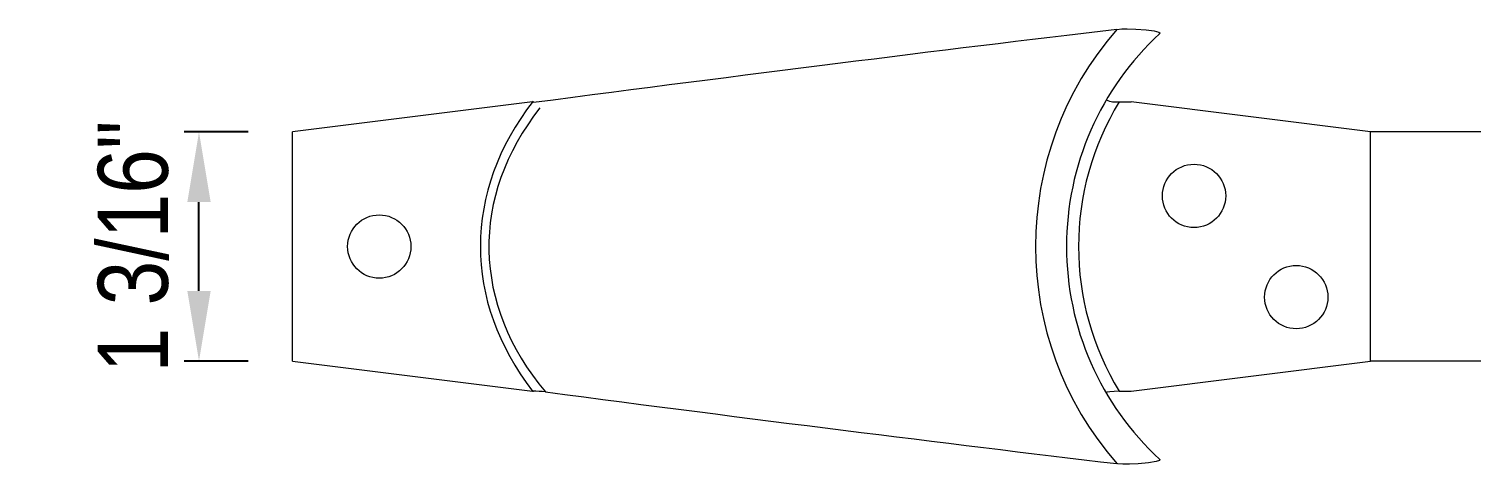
# Model space of a CAD drawing. Extents: x 0 to 216, y -5 to 280.
# Drawn here: x 82.23 to 131.22, y 164.15 to 178.93 of the extents above; entities that cross this region are included whole.
import ezdxf

# ---------------------------------------------------------------- set-up
doc = ezdxf.new("R2010")
doc.units = 0
doc.header["$LTSCALE"] = 10
doc.header["$MEASUREMENT"] = 0
doc.header["$PDMODE"] = 35
doc.layers.get('Defpoints').update_dxf_attribs({"linetype": 'CONTINUOUS'})
for name, color, linetype, lineweight in [('CADdetails-1-ANNO', 41, 'CONTINUOUS', 5), ('CADdetails-3-FINE', 11, 'CONTINUOUS', 5), ('CADdetails-4-LIGHT', 3, 'CONTINUOUS', 9)]:
    doc.layers.add(name, color=color, linetype=linetype, lineweight=lineweight)
doc.styles.add('CADdetails-DIMENSIONS', font='ARIALN.TTF', dxfattribs={"height": 2.38})
doc.dimstyles.new('CADdetails-DIM', dxfattribs={"dimtxt": 2.38, "dimasz": 2.38, "dimexe": 0.5, "dimexo": 1.5, "dimgap": 1, "dimtad": 1, "dimzin": 0, "dimdsep": 46, "dimtxsty": 'CADdetails-DIMENSIONS', "dimcen": 1, "dimclrd": 256, "dimclre": 256, "dimclrt": 256, "dimadec": 0, "dimazin": 0, "dimtfac": 1, "dimtofl": 0, "dimtmove": 0, "dimatfit": 3, "dimfxl": 1, "dimtolj": 1, "dimtzin": 0, "dimarcsym": 0})

# ---------------------------------------------------------------- blocks, each defined once
blk = doc.blocks.new('*D8')
at = {"layer": 'CADdetails-1-ANNO', "lineweight": -2, "transparency": 16777216}
for p, q in [((89.687, 175.432), (87.512, 175.432)), ((88.012, 170.031), (88.012, 173.052)), ((89.687, 167.651), (87.512, 167.651))]:
    blk.add_line(p, q, dxfattribs=at)
at = {"layer": 'CADdetails-1-ANNO', "transparency": 16777216}
for points in [[(87.616, 173.052), (88.409, 173.052), (88.012, 175.432)], [(87.616, 170.031), (88.409, 170.031), (88.012, 167.651)]]:
    blk.add_solid(points, dxfattribs=at)
at = {"layer": 'Defpoints', "color": 0, "transparency": 16777216}
for p in [(88.012, 175.432), (91.187, 175.432), (91.187, 167.651)]:
    blk.add_point(p, dxfattribs=at)
at = {"layer": 'CADdetails-1-ANNO', "transparency": 16777216, "insert": (85.782, 171.541), "char_height": 2.38, "attachment_point": 5, "rotation": 90, "style": 'CADdetails-DIMENSIONS'}
blk.add_mtext('\\A1;1 3/16"', dxfattribs=at)

msp = doc.modelspace()

# ---------------------------------------------------------------- linework, layer by layer
at = {"layer": 'CADdetails-3-FINE'}
for centre in [(121.811, 173.26), (94.136, 171.541), (125.283, 169.823)]:
    msp.add_circle(centre, 1.075, dxfattribs=at)
at = {"layer": 'CADdetails-4-LIGHT'}
for p, q in [((99.344, 176.452), (91.187, 175.432)), ((119.271, 176.456), (119.675, 176.456)), ((127.8, 175.432), (119.675, 176.456)), ((91.187, 167.651), (91.187, 175.432)), ((127.8, 167.651), (127.8, 175.432)), ((196.027, 175.432), (127.8, 175.432)), ((91.187, 167.651), (99.344, 166.631)), ((119.675, 166.627), (127.8, 167.651)), ((196.027, 167.651), (127.8, 167.651)), ((99.344, 166.631), (99.378, 166.627)), ((99.378, 166.627), (99.347, 166.627)), ((119.271, 166.627), (119.675, 166.627))]:
    msp.add_line(p, q, dxfattribs=at)
at = {"layer": 'CADdetails-4-LIGHT', "flags": 128}
for points in [[(119.19, 178.913), (119.358, 178.926), (119.545, 178.931), (119.835, 178.925), (120.181, 178.9), (120.461, 178.86), (120.616, 178.818), (120.656, 178.786), (120.65, 178.772)], [(119.271, 166.627), (119.102, 166.623), (118.952, 166.61), (118.863, 166.593), (118.83, 166.576), (118.83, 166.567)], [(120.65, 164.31), (120.641, 164.278), (120.53, 164.238), (120.269, 164.193), (119.918, 164.162), (119.617, 164.152), (119.39, 164.156), (119.226, 164.166), (119.19, 164.17)]]:
    msp.add_lwpolyline(points, dxfattribs=at)
at = {"layer": 'CADdetails-4-LIGHT'}
for centre, radius, start, end in [((127.638, 171.541), 11.212, 138.893, 221.107), ((127.307, 171.541), 9.829, 132.6349, 227.3651), ((127.307, 171.541), 9.419, 148.551, 211.449), ((119.163, 177.311), 0.862, 247.2719, 277.2237), ((99.365, 162.927), 3.7, 83.5534, 90.2745)]:
    msp.add_arc(centre, radius, start, end, dxfattribs=at)
for centre, major_axis, ratio, start_param, end_param in [((78.146, 171.541), (68.415, 9.632), 0.028621, 0.923358, 1.251221), ((112.049, 171.541), (14.479, 0), 0.707107, 2.639279, 3.641774), ((112.049, 171.541), (14.19, 0), 0.692676, 2.641928, 3.667937), ((78.146, 171.541), (68.415, -9.632), 0.028621, 5.038168, 5.359827)]:
    msp.add_ellipse(centre, major_axis=major_axis, ratio=ratio, start_param=start_param, end_param=end_param, dxfattribs=at)

# ---------------------------------------------------------------- dimensions: what is measured, and where the dimension line sits
at = {"layer": 'CADdetails-1-ANNO'}
dim = msp.add_linear_dim(base=(88.012, 175.432), p1=(91.187, 167.651), p2=(91.187, 175.432), angle=90, text='1 3/16"', dimstyle='CADdetails-DIM', dxfattribs=at)
dim.commit()
dim.dimension.update_dxf_attribs({"geometry": '*D8', "text_midpoint": (88.012, 171.541), "dimtype": 160})

doc.saveas('drawing.dxf')
